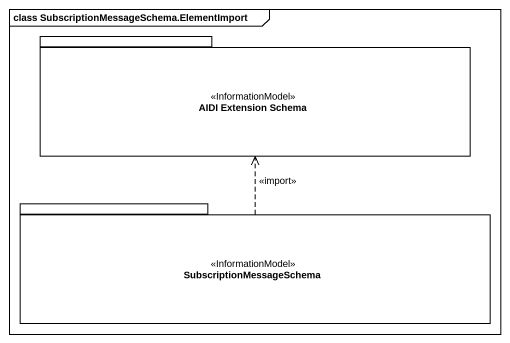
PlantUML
@startuml
mainframe class SubscriptionMessageSchema.ElementImport
package "AIDI Extension Schema" as AIDI_Extension_Schema <<InformationModel>> {
}
package SubscriptionMessageSchema <<InformationModel>> {
}
SubscriptionMessageSchema .up.> AIDI_Extension_Schema : <<import>>
@enduml
